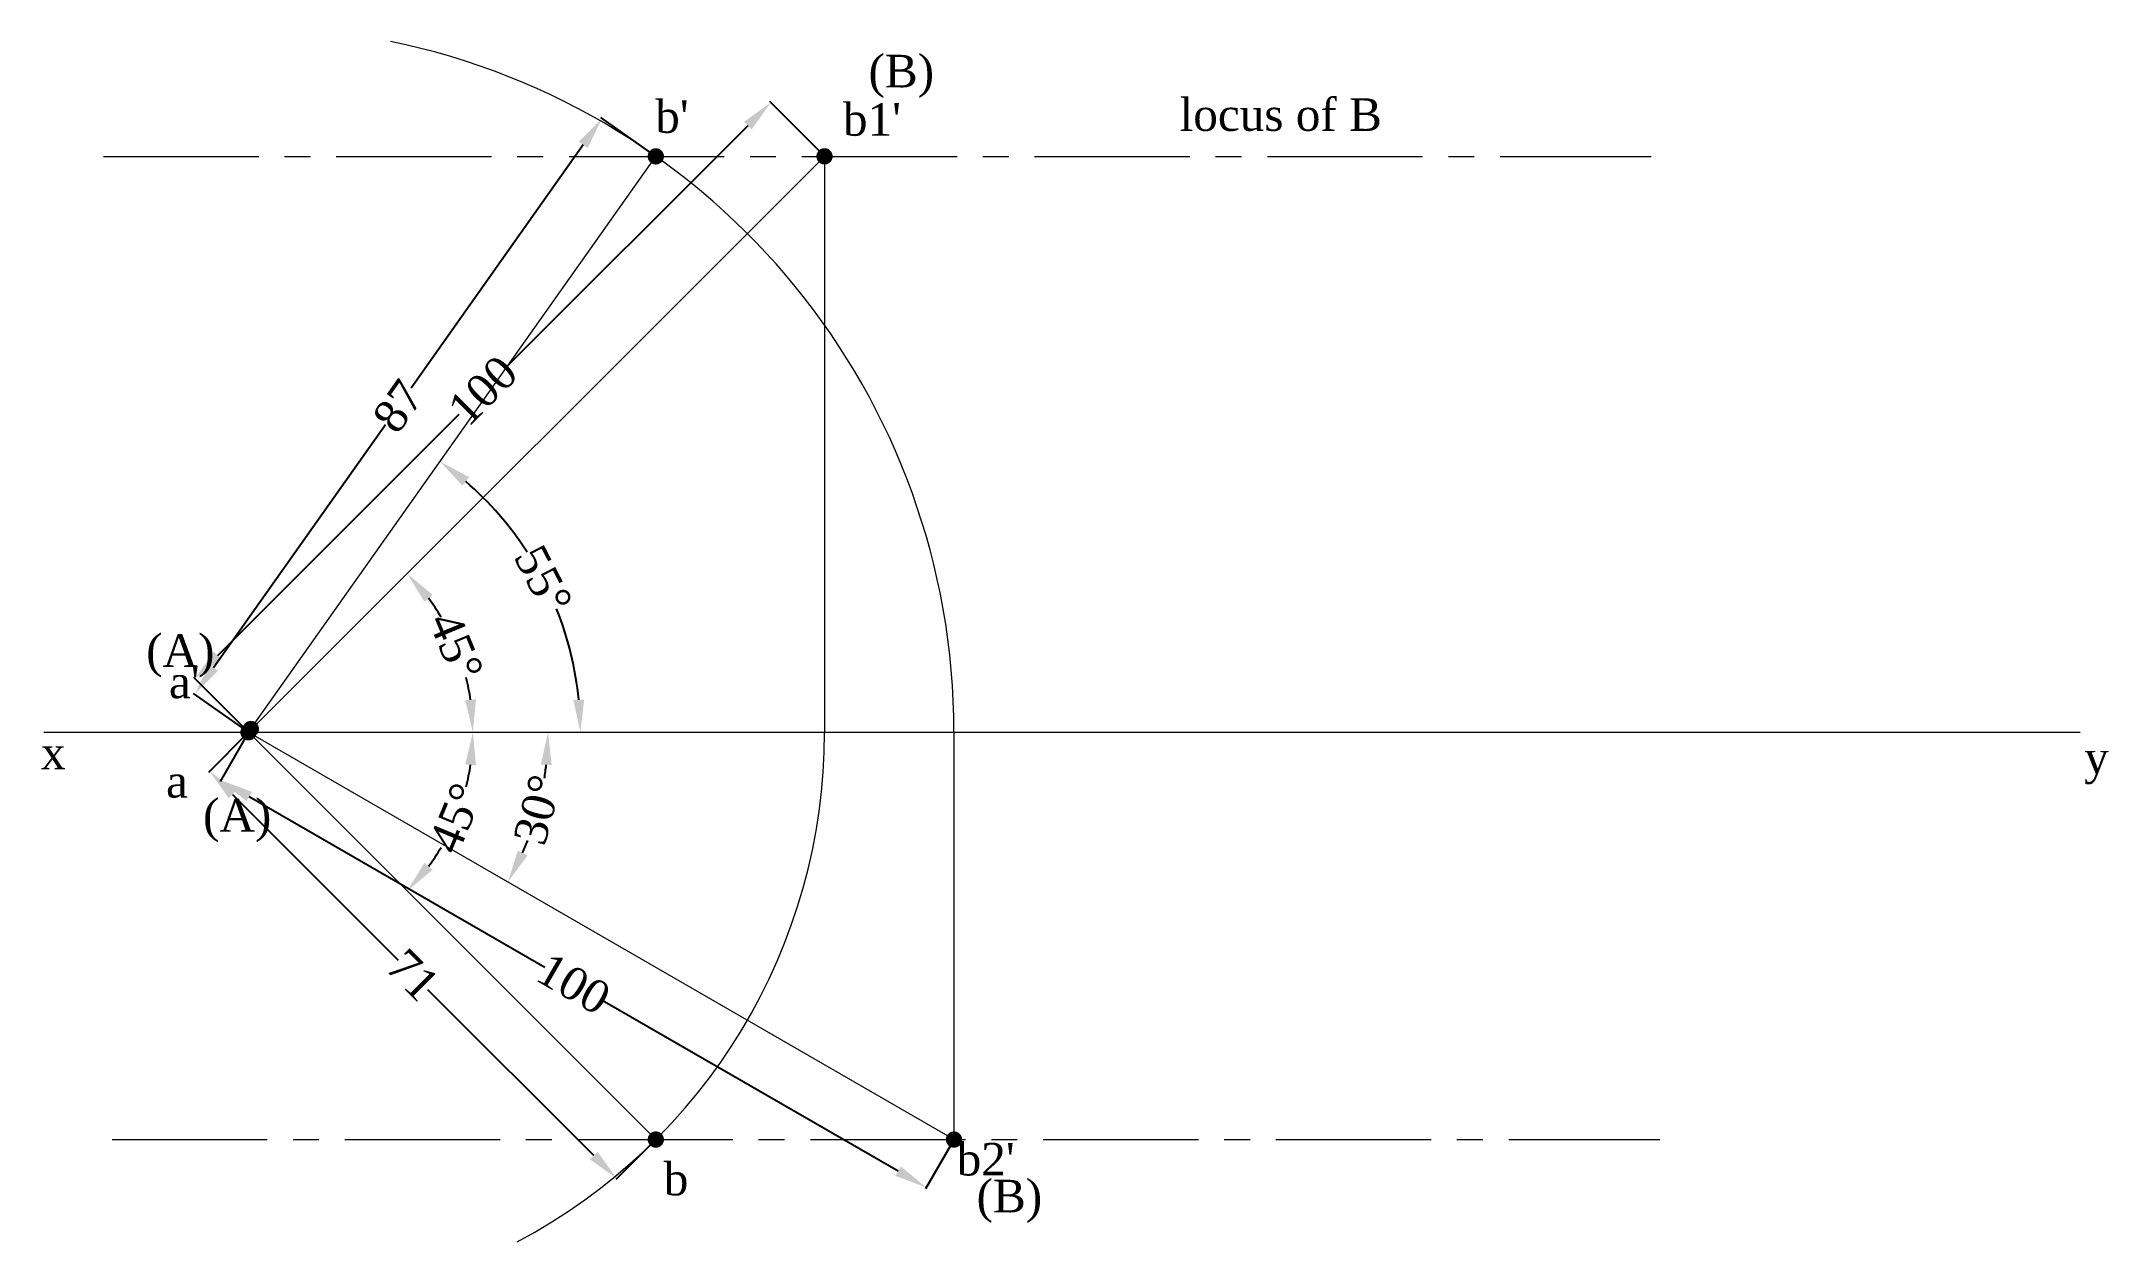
# Paper-space layout 'Layout12' of a CAD drawing. Header units: millimetres. Extents: x 15 to 269, y 19 to 166.
import ezdxf

# ---------------------------------------------------------------- set-up
doc = ezdxf.new("R2010")
doc.units = ezdxf.units.MM
doc.linetypes.add('CENTER2', pattern=[28.575, 19.05, -3.175, 3.175, -3.175])
doc.linetypes.add('CENTERX2', pattern=[101.6, 63.5, -12.7, 12.7, -12.7])
for name, color, linetype, lineweight in [('center line', 250, 'CENTER2', 5), ('projection line', 250, 'Continuous', 5), ('text', 212, 'CENTERX2', 5), ('xy', 1, 'Continuous', 15)]:
    doc.layers.add(name, color=color, linetype=linetype, lineweight=lineweight)
doc.styles.get("Standard").update_dxf_attribs({"font": 'times.ttf', "height": 4})
doc.dimstyles.get("Standard").update_dxf_attribs({"dimtxt": 4, "dimasz": 4, "dimexe": 0.18, "dimexo": 0.0625, "dimgap": 0.09, "dimtad": 0, "dimtoh": 1, "dimdec": 0, "dimzin": 0, "dimdsep": 46, "dimtxsty": 'Standard', "dimcen": 0.09, "dimadec": 0, "dimazin": 0, "dimtfac": 1, "dimtdec": 0, "dimtofl": 0, "dimtmove": 0, "dimatfit": 3, "dimfxl": 1, "dimtolj": 1, "dimtzin": 0, "dimarcsym": 0})

# ---------------------------------------------------------------- blocks, each defined once
blk = doc.blocks.new('*D75')
at = {"layer": 'Defpoints', "color": 0, "transparency": 16777216}
for p in [(90.68, 152.08), (34.08, 86.04), (40.68, 81.37)]:
    blk.add_point(p, dxfattribs=at)
at = {"layer": 'projection line', "color": 0, "lineweight": -2, "transparency": 16777216}
for p, q in [((90.63, 152.12), (83.93, 156.86)), ((81.77, 153.49), (60.66, 123.63)), ((36.39, 89.31), (57.5, 119.17)), ((40.63, 81.41), (33.93, 86.15))]:
    blk.add_line(p, q, dxfattribs=at)
at = {"layer": 'projection line', "color": 0, "transparency": 16777216}
for points in [[(81.23, 153.87), (82.32, 153.1), (84.08, 156.75)], [(35.85, 89.69), (36.94, 88.92), (34.08, 86.04)]]:
    blk.add_solid(points, dxfattribs=at)
at = {"layer": 'projection line', "color": 0, "transparency": 16777216, "insert": (59.08, 121.4), "char_height": 4, "attachment_point": 5, "rotation": 54.7356}
blk.add_mtext('\\A1;87', dxfattribs=at)
blk = doc.blocks.new('*D76')
at = {"layer": 'Defpoints', "color": 0, "transparency": 16777216}
for p in [(40.68, 81.37), (90.68, 31.37), (85.89, 26.58)]:
    blk.add_point(p, dxfattribs=at)
at = {"layer": 'projection line', "color": 0, "lineweight": -2, "transparency": 16777216}
for p, q in [((40.64, 81.33), (35.76, 76.45)), ((38.72, 73.75), (59.07, 53.4)), ((83.06, 29.41), (62.71, 49.76)), ((90.64, 31.33), (85.76, 26.45))]:
    blk.add_line(p, q, dxfattribs=at)
at = {"layer": 'projection line', "color": 0, "transparency": 16777216}
for points in [[(39.19, 74.22), (38.25, 73.28), (35.89, 76.58)], [(83.53, 29.88), (82.59, 28.94), (85.89, 26.58)]]:
    blk.add_solid(points, dxfattribs=at)
at = {"layer": 'projection line', "color": 0, "transparency": 16777216, "insert": (60.89, 51.58), "char_height": 4, "attachment_point": 5, "rotation": 315}
blk.add_mtext('\\A1;71', dxfattribs=at)
blk = doc.blocks.new('*D77')
at = {"layer": 'Defpoints', "color": 0, "transparency": 16777216}
for p in [(40.68, 81.37), (127.29, 31.37), (123.89, 25.49)]:
    blk.add_point(p, dxfattribs=at)
at = {"layer": 'projection line', "color": 0, "lineweight": -2, "transparency": 16777216}
for p, q in [((40.65, 81.32), (37.2, 75.33)), ((40.75, 73.49), (77.07, 52.52)), ((120.43, 27.49), (84.11, 48.46)), ((127.26, 31.32), (123.8, 25.33))]:
    blk.add_line(p, q, dxfattribs=at)
at = {"layer": 'projection line', "color": 0, "transparency": 16777216}
for points in [[(41.09, 74.07), (40.42, 72.91), (37.29, 75.49)], [(120.76, 28.07), (120.09, 26.91), (123.89, 25.49)]]:
    blk.add_solid(points, dxfattribs=at)
at = {"layer": 'projection line', "color": 0, "transparency": 16777216, "insert": (80.59, 50.49), "char_height": 4, "attachment_point": 5, "rotation": 330}
blk.add_mtext('\\A1;100', dxfattribs=at)
blk = doc.blocks.new('*D78')
at = {"layer": 'Defpoints', "color": 0, "transparency": 16777216}
for p in [(104.8, 158.68), (111.39, 152.08), (40.68, 81.37)]:
    blk.add_point(p, dxfattribs=at)
at = {"layer": 'projection line', "color": 0, "lineweight": -2, "transparency": 16777216}
for p, q in [((111.35, 152.13), (104.67, 158.81)), ((101.97, 155.85), (72.32, 126.2)), ((36.91, 90.8), (66.56, 120.45)), ((40.64, 81.42), (33.96, 88.1))]:
    blk.add_line(p, q, dxfattribs=at)
at = {"layer": 'projection line', "color": 0, "transparency": 16777216}
for points in [[(101.5, 156.32), (102.44, 155.38), (104.8, 158.68)], [(36.44, 91.27), (37.39, 90.33), (34.09, 87.97)]]:
    blk.add_solid(points, dxfattribs=at)
at = {"layer": 'projection line', "color": 0, "transparency": 16777216, "insert": (69.44, 123.33), "char_height": 4, "attachment_point": 5, "rotation": 45}
blk.add_mtext('\\A1;100', dxfattribs=at)
blk = doc.blocks.new('*D79')
at = {"layer": 'Defpoints', "color": 0, "transparency": 16777216}
for p in [(111.39, 152.08), (67.3, 88.5), (15.55, 81.37), (40.68, 81.37), (265.55, 81.37)]:
    blk.add_point(p, dxfattribs=at)
at = {"layer": 'projection line', "color": 0, "lineweight": -2, "transparency": 16777216}
for start, end in [(30.901, 36.674), (8.326, 14.099)]:
    blk.add_arc((40.68, 81.37), 27.55, start, end, dxfattribs=at)
at = {"layer": 'projection line', "color": 0, "transparency": 16777216}
for points in [[(62.28, 97.39), (63.28, 98.26), (60.16, 100.85)], [(68.61, 85.41), (67.28, 85.31), (68.23, 81.37)]]:
    blk.add_solid(points, dxfattribs=at)
at = {"layer": 'projection line', "color": 0, "transparency": 16777216, "insert": (66.14, 91.92), "char_height": 4, "attachment_point": 5, "rotation": 292.5}
blk.add_mtext('\\A1;45°', dxfattribs=at)
blk = doc.blocks.new('*D80')
at = {"layer": 'Defpoints', "color": 0, "transparency": 16777216}
for p in [(90.68, 152.08), (79.37, 94.13), (15.55, 81.37), (40.68, 81.37), (265.55, 81.37)]:
    blk.add_point(p, dxfattribs=at)
at = {"layer": 'projection line', "color": 0, "lineweight": -2, "transparency": 16777216}
for start, end in [(32.9039, 49.1073), (5.6283, 21.8317)]:
    blk.add_arc((40.68, 81.37), 40.74, start, end, dxfattribs=at)
at = {"layer": 'projection line', "color": 0, "transparency": 16777216}
for points in [[(66.94, 111.64), (67.76, 112.69), (64.2, 114.63)], [(81.89, 85.4), (80.56, 85.34), (81.42, 81.37)]]:
    blk.add_solid(points, dxfattribs=at)
at = {"layer": 'projection line', "color": 0, "transparency": 16777216, "insert": (76.86, 100.1), "char_height": 4, "attachment_point": 5, "rotation": 297.3678}
blk.add_mtext('\\A1;55°', dxfattribs=at)
blk = doc.blocks.new('*D81')
at = {"layer": 'Defpoints', "color": 0, "transparency": 16777216}
for p in [(15.55, 81.37), (40.68, 81.37), (265.55, 81.37), (75.24, 68.8), (127.29, 31.37)]:
    blk.add_point(p, dxfattribs=at)
at = {"layer": 'projection line', "color": 0, "lineweight": -2, "transparency": 16777216}
for start, end in [(351.1695, 353.7639), (336.2361, 338.8305)]:
    blk.add_arc((40.68, 81.37), 36.77, start, end, dxfattribs=at)
at = {"layer": 'projection line', "color": 0, "transparency": 16777216}
for points in [[(76.57, 77.42), (77.9, 77.34), (77.45, 81.37)], [(74.93, 66.25), (73.74, 66.86), (72.53, 62.99)]]:
    blk.add_solid(points, dxfattribs=at)
at = {"layer": 'projection line', "color": 0, "transparency": 16777216, "insert": (76.2, 71.86), "char_height": 4, "attachment_point": 5, "rotation": 75}
blk.add_mtext('\\A1;30°', dxfattribs=at)
blk = doc.blocks.new('*D82')
at = {"layer": 'Defpoints', "color": 0, "transparency": 16777216}
for p in [(15.55, 81.37), (40.68, 81.37), (265.55, 81.37), (64.54, 67.6), (90.68, 31.37)]:
    blk.add_point(p, dxfattribs=at)
at = {"layer": 'projection line', "color": 0, "lineweight": -2, "transparency": 16777216}
for start, end in [(345.901, 351.674), (323.326, 329.099)]:
    blk.add_arc((40.68, 81.37), 27.55, start, end, dxfattribs=at)
at = {"layer": 'projection line', "color": 0, "transparency": 16777216}
for points in [[(67.28, 77.43), (68.61, 77.34), (68.23, 81.37)], [(63.28, 64.48), (62.28, 65.35), (60.16, 61.89)]]:
    blk.add_solid(points, dxfattribs=at)
at = {"layer": 'projection line', "color": 0, "transparency": 16777216, "insert": (66.14, 70.83), "char_height": 4, "attachment_point": 5, "rotation": 67.5}
blk.add_mtext('\\A1;45°', dxfattribs=at)

psp = doc.layouts.new('Layout12')

# ---------------------------------------------------------------- linework, layer by layer
at = {"layer": 'center line'}
for p, q in [((22.88, 152.08), (212.88, 152.08)), ((23.93, 31.37), (213.93, 31.37))]:
    psp.add_line(p, q, dxfattribs=at)
at = {"layer": 'projection line'}
for p, q in [((40.68, 81.37), (90.68, 152.08)), ((40.68, 81.37), (111.39, 152.08)), ((111.39, 152.08), (111.39, 81.37)), ((40.68, 81.37), (127.29, 31.37)), ((40.68, 81.37), (90.68, 31.37)), ((127.29, 31.37), (127.29, 81.37))]:
    psp.add_line(p, q, dxfattribs=at)
at = {"layer": 'projection line', "const_width": 1}
for points in [[(90.18, 152.08, 1), (91.18, 152.08, 1)], [(110.89, 152.08, 1), (111.89, 152.08, 1)], [(40.47, 81.78, 1), (41.47, 81.78, 1)], [(90.18, 31.37, 1), (91.18, 31.37, 1)], [(126.79, 31.37, 1), (127.79, 31.37, 1)]]:
    psp.add_lwpolyline(points, format="xyb", close=True, dxfattribs=at)
at = {"layer": 'projection line'}
for radius, start, end in [(86.6, 0, 78.391), (70.71, 297.8175, 360)]:
    psp.add_arc((40.68, 81.37), radius, start, end, dxfattribs=at)
at = {"layer": 'xy'}
psp.add_line((15.55, 81.37), (265.55, 81.37), dxfattribs=at)
at = {"layer": 'xy', "const_width": 1}
psp.add_lwpolyline([(40.18, 81.37, 1), (41.18, 81.37, 1)], format="xyb", close=True, dxfattribs=at)

# ---------------------------------------------------------------- texts
at = {"layer": 'text'}
for s, p in [('(B)', (116.79, 160.55)), ("b'", (90.61, 154.97)), ("b1'", (113.65, 154.62)), ('locus of B', (154.98, 155.21)), ('(A)', (28.12, 89.4)), ("a'", (30.91, 85.56)), ('x', (15.2, 76.84)), ('y', (266.03, 76.29)), ('a', (30.56, 73.35)), ('(A)', (35.1, 69.17)), ("b2'", (127.61, 26.96)), ('b', (91.66, 24.52)), ('(B)', (130.06, 22.43))]:
    psp.add_text(s, height=4, dxfattribs=at).set_placement(p)

# ---------------------------------------------------------------- dimensions: what is measured, and where the dimension line sits
at = {"layer": 'projection line'}
for p1, p2, distance, picture, middle in [((40.68, 81.37), (111.39, 152.08), 9.33, '*D78', (69.44, 123.33)), ((90.68, 152.08), (40.68, 81.37), -8.09, '*D75', (59.08, 121.4)), ((40.68, 81.37), (90.68, 31.37), -6.78, '*D76', (60.89, 51.58)), ((40.68, 81.37), (127.29, 31.37), -6.79, '*D77', (80.59, 50.49))]:
    dim = psp.add_aligned_dim(p1=p1, p2=p2, distance=distance, dimstyle='Standard', dxfattribs=at)
    dim.commit()
    dim.dimension.update_dxf_attribs({"geometry": picture, "text_midpoint": middle})
for base, line1, line2, picture, middle in [((67.3, 88.5), ((15.55, 81.37), (265.55, 81.37)), ((40.68, 81.37), (111.39, 152.08)), '*D79', (66.14, 91.92)), ((79.37, 94.13), ((15.55, 81.37), (265.55, 81.37)), ((40.68, 81.37), (90.68, 152.08)), '*D80', (76.86, 100.1)), ((75.24, 68.8), ((40.68, 81.37), (127.29, 31.37)), ((15.55, 81.37), (265.55, 81.37)), '*D81', (76.2, 71.86)), ((64.54, 67.6), ((15.55, 81.37), (265.55, 81.37)), ((40.68, 81.37), (90.68, 31.37)), '*D82', (66.14, 70.83))]:
    dim = psp.add_angular_dim_2l(base=base, line1=line1, line2=line2, dimstyle='Standard', dxfattribs=at)
    dim.commit()
    dim.dimension.update_dxf_attribs({"geometry": picture, "text_midpoint": middle})

doc.saveas('drawing.dxf')
